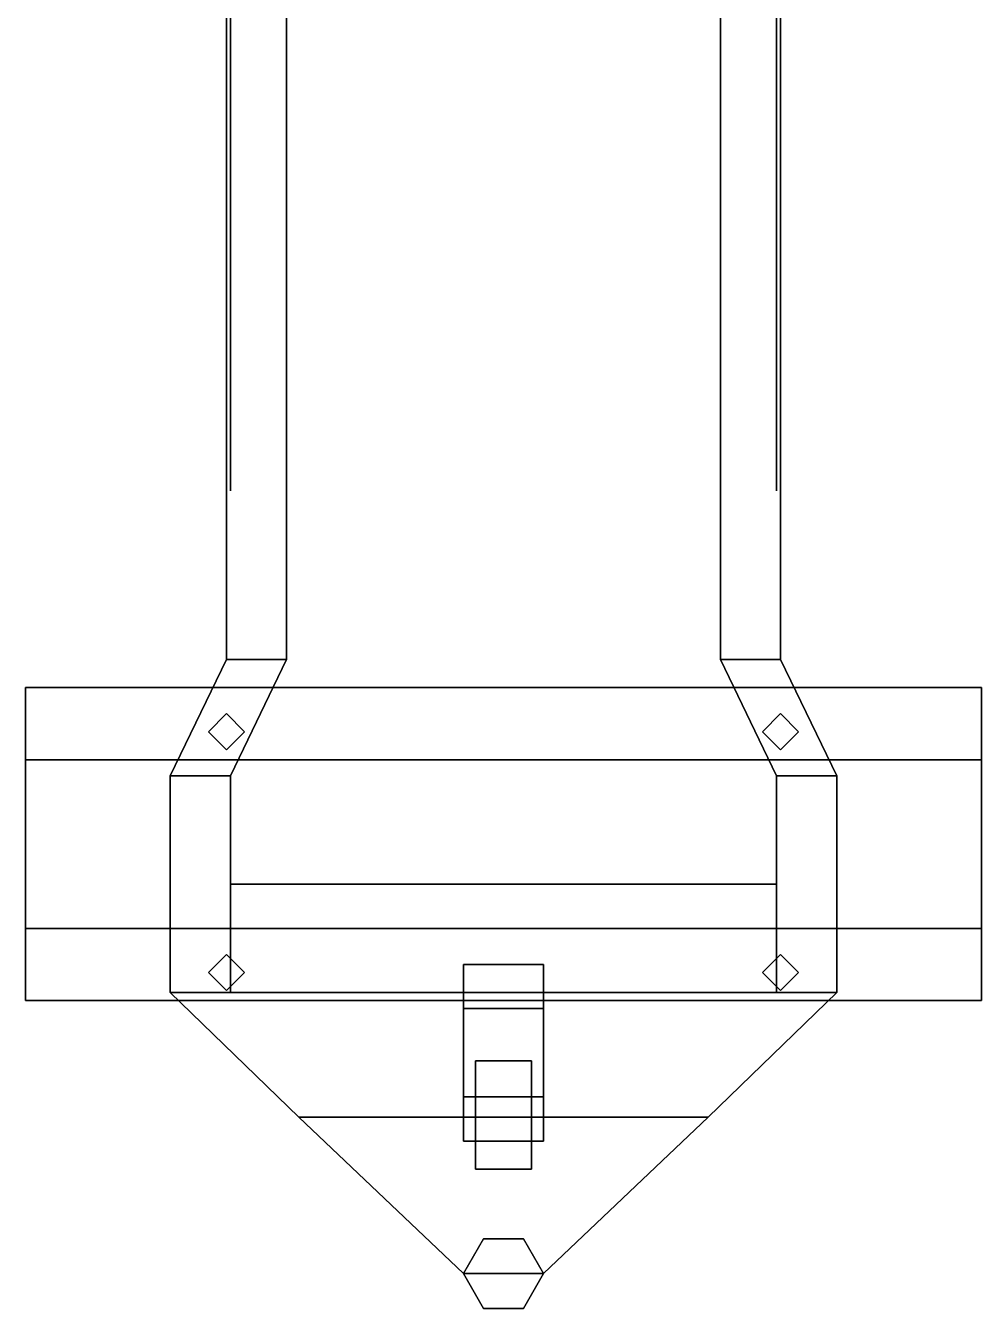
# Model space of a CAD drawing. Header units: millimetres. Extents: x -1.3 to 7, y -6.8 to 5.5.
# Drawn here: x -1.19 to 1.19, y -6.827 to -3.631 of the extents above; entities that cross this region are included whole.
import ezdxf

# ---------------------------------------------------------------- set-up
doc = ezdxf.new("R2010")
doc.units = ezdxf.units.MM
doc.layers.add('rear_support', color=3, linetype='Continuous')

msp = doc.modelspace()

# ---------------------------------------------------------------- linework, layer by layer
for points in [[(-0.69, 0.67, 0.43), (-0.69, -5.21, 0.43), (-0.69, -5.21, 1.02), (-0.69, 1.26, 1.02)], [(-0.69, 1.26, 1.02), (-0.69, -5.21, 1.02), (-0.54, -5.21, 1.02), (-0.54, 1.26, 1.02)], [(-0.54, -5.21, 1.02), (-0.54, -5.21, 0.43), (-0.54, 0.67, 0.43), (-0.54, 1.26, 1.02)], [(0.54, 0.67, 0.43), (0.54, -5.21, 0.43), (0.54, -5.21, 1.02), (0.54, 1.26, 1.02)], [(0.54, 1.26, 1.02), (0.54, -5.21, 1.02), (0.69, -5.21, 1.02), (0.69, 1.26, 1.02)], [(0.69, -5.21, 1.02), (0.69, -5.21, 0.43), (0.69, 0.67, 0.43), (0.69, 1.26, 1.02)], [(-0.54, 0.67, 0.43), (-0.54, -5.21, 0.43), (-0.69, -5.21, 0.43), (-0.69, 0.67, 0.43)], [(-0.68, 0.67, 1.07), (-0.68, 0.67, 1.02), (-0.68, -4.79, 1.02), (-0.68, -4.79, 1.07)], [(-0.68, -4.79, 1.07), (-0.68, -4.79, 1.02), (-0.68, 0.67, 1.02), (-0.68, 0.67, 1.07)], [(-0.54, 0.67, 1.07), (-0.54, 0.67, 1.02), (-0.54, -4.79, 1.02), (-0.54, -4.79, 1.07)], [(-0.54, -4.79, 1.07), (-0.54, -4.79, 1.02), (-0.54, 0.67, 1.02), (-0.54, 0.67, 1.07)], [(0.69, 0.67, 0.43), (0.69, -5.21, 0.43), (0.54, -5.21, 0.43), (0.54, 0.67, 0.43)], [(0.54, -4.79, 1.07), (0.54, -4.79, 1.02), (0.54, 0.67, 1.02), (0.54, 0.67, 1.07)], [(0.54, 0.67, 1.07), (0.54, 0.67, 1.02), (0.54, -4.79, 1.02), (0.54, -4.79, 1.07)], [(0.68, -4.79, 1.07), (0.68, -4.79, 1.02), (0.68, 0.67, 1.02), (0.68, 0.67, 1.07)], [(0.68, 0.67, 1.07), (0.68, 0.67, 1.02), (0.68, -4.79, 1.02), (0.68, -4.79, 1.07)], [(-0.69, -5.21, 0.43), (-0.83, -5.5, 0.43), (-0.83, -5.5, 1), (-0.69, -5.21, 1.02)], [(-0.54, -5.21, 0.43), (-0.68, -5.5, 0.43), (-0.83, -5.5, 0.43), (-0.69, -5.21, 0.43)], [(-0.69, -5.21, 1.02), (-0.83, -5.5, 1), (-0.68, -5.5, 1), (-0.54, -5.21, 1.02)], [(-0.68, -5.5, 1), (-0.68, -5.5, 0.43), (-0.54, -5.21, 0.43), (-0.54, -5.21, 1.02)], [(0.69, -5.21, 0.43), (0.83, -5.5, 0.43), (0.68, -5.5, 0.43), (0.54, -5.21, 0.43)], [(0.54, -5.21, 1.02), (0.68, -5.5, 1), (0.83, -5.5, 1), (0.69, -5.21, 1.02)], [(0.54, -5.21, 0.43), (0.68, -5.5, 0.43), (0.68, -5.5, 1), (0.54, -5.21, 1.02)], [(0.83, -5.5, 1), (0.83, -5.5, 0.43), (0.69, -5.21, 0.43), (0.69, -5.21, 1.02)], [(-0.83, -5.5, 0.43), (-0.83, -6.04, 0.43), (-0.83, -6.04, 0.74), (-0.83, -5.5, 1)], [(-0.83, -5.5, 1), (-0.83, -6.04, 0.74), (-0.68, -6.04, 0.74), (-0.68, -5.5, 1)], [(-0.68, -5.5, 0.43), (-0.68, -6.04, 0.43), (-0.83, -6.04, 0.43), (-0.83, -5.5, 0.43)], [(-0.68, -6.04, 0.74), (-0.68, -6.04, 0.43), (-0.68, -5.5, 0.43), (-0.68, -5.5, 1)], [(0.68, -5.5, 1), (0.68, -6.04, 0.74), (0.83, -6.04, 0.74), (0.83, -5.5, 1)], [(0.83, -5.5, 0.43), (0.83, -6.04, 0.43), (0.68, -6.04, 0.43), (0.68, -5.5, 0.43)], [(0.68, -5.5, 0.43), (0.68, -6.04, 0.43), (0.68, -6.04, 0.74), (0.68, -5.5, 1)], [(0.83, -6.04, 0.74), (0.83, -6.04, 0.43), (0.83, -5.5, 0.43), (0.83, -5.5, 1)], [(-0.68, -5.77, 0.43), (-0.68, -6.04, 0.43), (-0.68, -6.04, 0.69), (-0.68, -5.77, 0.69)], [(-0.68, -5.77, 0.69), (-0.68, -6.04, 0.69), (0.68, -6.04, 0.69), (0.68, -5.77, 0.69)], [(0.68, -5.77, 0.69), (0.68, -5.77, 0.43), (-0.68, -5.77, 0.43), (-0.68, -5.77, 0.69)], [(0.68, -5.77, 0.43), (0.68, -6.04, 0.43), (-0.68, -6.04, 0.43), (-0.68, -5.77, 0.43)], [(0.68, -6.04, 0.69), (0.68, -6.04, 0.43), (0.68, -5.77, 0.43), (0.68, -5.77, 0.69)], [(0.1, -6.08, 1.0505), (0.1, -5.97, 0.86), (-0.1, -5.97, 0.86), (-0.1, -6.08, 1.0505)], [(0.1, -5.97, 0.86), (0.1, -6.08, 0.6695), (-0.1, -6.08, 0.6695), (-0.1, -5.97, 0.86)], [(-0.1, -6.3, 1.0505), (-0.1, -6.08, 1.0505), (-0.1, -5.97, 0.86), (-0.1, -6.41, 0.86)], [(-0.1, -6.41, 0.86), (-0.1, -5.97, 0.86), (-0.1, -6.08, 0.6695), (-0.1, -6.3, 0.6695)], [(0.1, -6.41, 0.86), (0.1, -5.97, 0.86), (0.1, -6.08, 1.0505), (0.1, -6.3, 1.0505)], [(0.1, -6.3, 0.6695), (0.1, -6.08, 0.6695), (0.1, -5.97, 0.86), (0.1, -6.41, 0.86)], [(-0.83, -6.04, 0.43), (-0.51, -6.35, 0.43), (-0.51, -6.35, 0.58), (-0.83, -6.04, 0.74)], [(0.83, -6.04, 0.43), (0.51, -6.35, 0.43), (-0.51, -6.35, 0.43), (-0.83, -6.04, 0.43)], [(-0.83, -6.04, 0.74), (-0.51, -6.35, 0.58), (0.51, -6.35, 0.58), (0.83, -6.04, 0.74)], [(0.68, -6.04, 0.43), (-0.68, -6.04, 0.43), (-0.68, -6.04, 0.74), (0.68, -6.04, 0.74)], [(-0.68, -6.04, 0.69), (-0.68, -6.04, 0.43), (0.68, -6.04, 0.43), (0.68, -6.04, 0.69)], [(0.51, -6.35, 0.58), (0.51, -6.35, 0.43), (0.83, -6.04, 0.43), (0.83, -6.04, 0.74)], [(0.1, -6.3, 1.0505), (0.1, -6.08, 1.0505), (-0.1, -6.08, 1.0505), (-0.1, -6.3, 1.0505)], [(0.1, -6.08, 0.6695), (0.1, -6.3, 0.6695), (-0.1, -6.3, 0.6695), (-0.1, -6.08, 0.6695)], [(-0.07, -6.21, 0.58), (-0.07, -6.48, 0.58), (-0.07, -6.48, 1.01), (-0.07, -6.21, 1.01)], [(0.07, -6.21, 1.01), (0.07, -6.21, 0.58), (-0.07, -6.21, 0.58), (-0.07, -6.21, 1.01)], [(-0.07, -6.21, 1.01), (-0.07, -6.48, 1.01), (0.07, -6.48, 1.01), (0.07, -6.21, 1.01)], [(0.07, -6.48, 1.01), (0.07, -6.48, 0.58), (0.07, -6.21, 0.58), (0.07, -6.21, 1.01)], [(0.1, -6.41, 0.86), (0.1, -6.3, 1.0505), (-0.1, -6.3, 1.0505), (-0.1, -6.41, 0.86)], [(0.1, -6.3, 0.6695), (0.1, -6.41, 0.86), (-0.1, -6.41, 0.86), (-0.1, -6.3, 0.6695)], [(-0.51, -6.35, 0.43), (-0.1, -6.74, 0.43), (-0.1, -6.74, 0.58), (-0.51, -6.35, 0.58)], [(0.51, -6.35, 0.43), (0.1, -6.74, 0.43), (-0.1, -6.74, 0.43), (-0.51, -6.35, 0.43)], [(-0.51, -6.35, 0.58), (-0.1, -6.74, 0.58), (0.1, -6.74, 0.58), (0.51, -6.35, 0.58)], [(0.1, -6.74, 0.58), (0.1, -6.74, 0.43), (0.51, -6.35, 0.43), (0.51, -6.35, 0.58)], [(-0.07, -6.48, 1.01), (-0.07, -6.48, 0.58), (0.07, -6.48, 0.58), (0.07, -6.48, 1.01)], [(-0.05, -6.6534, 0.22), (-0.1, -6.74, 0.22), (-0.1, -6.74, 0.64), (-0.05, -6.6534, 0.64)], [(-0.1, -6.74, 0.64), (0.1, -6.74, 0.64), (0.05, -6.6534, 0.64), (-0.05, -6.6534, 0.64)], [(-0.05, -6.6534, 0.22), (0.05, -6.6534, 0.22), (0.1, -6.74, 0.22), (-0.1, -6.74, 0.22)], [(0.05, -6.6534, 0.22), (-0.05, -6.6534, 0.22), (-0.05, -6.6534, 0.64), (0.05, -6.6534, 0.64)], [(0.1, -6.74, 0.22), (0.05, -6.6534, 0.22), (0.05, -6.6534, 0.64), (0.1, -6.74, 0.64)], [(-0.1, -6.74, 0.22), (-0.05, -6.8266, 0.22), (-0.05, -6.8266, 0.64), (-0.1, -6.74, 0.64)], [(-0.05, -6.8266, 0.64), (0.05, -6.8266, 0.64), (0.1, -6.74, 0.64), (-0.1, -6.74, 0.64)], [(-0.1, -6.74, 0.22), (0.1, -6.74, 0.22), (0.05, -6.8266, 0.22), (-0.05, -6.8266, 0.22)], [(0.05, -6.8266, 0.22), (0.1, -6.74, 0.22), (0.1, -6.74, 0.64), (0.05, -6.8266, 0.64)], [(-0.05, -6.8266, 0.22), (0.05, -6.8266, 0.22), (0.05, -6.8266, 0.64), (-0.05, -6.8266, 0.64)]]:
    msp.add_3dface(points)
at = {"layer": 'rear_support'}
for points in [[(-1.19, -5.28, 0.07), (-1.19, -5.46), (-1.19, -5.46, 0.16), (-1.19, -5.28, 0.19)], [(-1.19, -5.28, 0.19), (-1.19, -5.46, 0.16), (1.19, -5.46, 0.16), (1.19, -5.28, 0.19)], [(1.19, -5.28, 0.19), (1.19, -5.28, 0.07), (-1.19, -5.28, 0.07), (-1.19, -5.28, 0.19)], [(1.19, -5.28, 0.07), (1.19, -5.46), (-1.19, -5.46), (-1.19, -5.28, 0.07)], [(1.19, -5.46, 0.16), (1.19, -5.46), (1.19, -5.28, 0.07), (1.19, -5.28, 0.19)], [(-0.69, -5.345, 0.16), (-0.735, -5.39, 0.16), (-0.735, -5.39, 0.43), (-0.69, -5.345, 0.43)], [(-0.645, -5.39, 0.16), (-0.69, -5.345, 0.16), (-0.69, -5.345, 0.43), (-0.645, -5.39, 0.43)], [(0.69, -5.345, 0.16), (0.645, -5.39, 0.16), (0.645, -5.39, 0.43), (0.69, -5.345, 0.43)], [(0.735, -5.39, 0.16), (0.69, -5.345, 0.16), (0.69, -5.345, 0.43), (0.735, -5.39, 0.43)], [(-0.735, -5.39, 0.16), (-0.69, -5.435, 0.16), (-0.69, -5.435, 0.43), (-0.735, -5.39, 0.43)], [(-0.69, -5.435, 0.16), (-0.645, -5.39, 0.16), (-0.645, -5.39, 0.43), (-0.69, -5.435, 0.43)], [(0.645, -5.39, 0.16), (0.69, -5.435, 0.16), (0.69, -5.435, 0.43), (0.645, -5.39, 0.43)], [(0.69, -5.435, 0.16), (0.735, -5.39, 0.16), (0.735, -5.39, 0.43), (0.69, -5.435, 0.43)], [(-1.19, -5.46), (-1.19, -5.88), (-1.19, -5.88, 0.16), (-1.19, -5.46, 0.16)], [(-1.19, -5.46, 0.16), (-1.19, -5.88, 0.16), (1.19, -5.88, 0.16), (1.19, -5.46, 0.16)], [(1.19, -5.46), (1.19, -5.88), (-1.19, -5.88), (-1.19, -5.46)], [(1.19, -5.88, 0.16), (1.19, -5.88), (1.19, -5.46), (1.19, -5.46, 0.16)], [(-1.19, -5.88), (-1.19, -6.06, 0.07), (-1.19, -6.06, 0.19), (-1.19, -5.88, 0.16)], [(-1.19, -5.88, 0.16), (-1.19, -6.06, 0.19), (1.19, -6.06, 0.19), (1.19, -5.88, 0.16)], [(1.19, -5.88), (1.19, -6.06, 0.07), (-1.19, -6.06, 0.07), (-1.19, -5.88)], [(1.19, -6.06, 0.19), (1.19, -6.06, 0.07), (1.19, -5.88), (1.19, -5.88, 0.16)], [(-0.69, -5.945, 0.16), (-0.735, -5.99, 0.16), (-0.735, -5.99, 0.43), (-0.69, -5.945, 0.43)], [(-0.645, -5.99, 0.16), (-0.69, -5.945, 0.16), (-0.69, -5.945, 0.43), (-0.645, -5.99, 0.43)], [(0.69, -5.945, 0.16), (0.645, -5.99, 0.16), (0.645, -5.99, 0.43), (0.69, -5.945, 0.43)], [(0.735, -5.99, 0.16), (0.69, -5.945, 0.16), (0.69, -5.945, 0.43), (0.735, -5.99, 0.43)], [(-0.735, -5.99, 0.16), (-0.69, -6.035, 0.16), (-0.69, -6.035, 0.43), (-0.735, -5.99, 0.43)], [(-0.69, -6.035, 0.16), (-0.645, -5.99, 0.16), (-0.645, -5.99, 0.43), (-0.69, -6.035, 0.43)], [(0.645, -5.99, 0.16), (0.69, -6.035, 0.16), (0.69, -6.035, 0.43), (0.645, -5.99, 0.43)], [(0.69, -6.035, 0.16), (0.735, -5.99, 0.16), (0.735, -5.99, 0.43), (0.69, -6.035, 0.43)], [(-1.19, -6.06, 0.19), (-1.19, -6.06, 0.07), (1.19, -6.06, 0.07), (1.19, -6.06, 0.19)]]:
    msp.add_3dface(points, dxfattribs=at)

doc.saveas('drawing.dxf')
